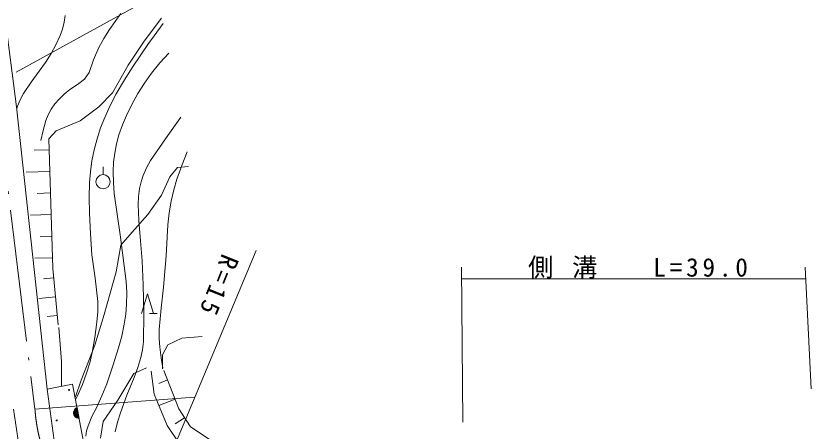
# Model space of a CAD drawing. Units: millimetres, scale not verified. Extents: x -625 to 700064, y -625 to 362743.
# Drawn here: x 228861 to 301124, y 264068 to 301844 of the extents above; entities that cross this region are included whole.
import ezdxf

# ---------------------------------------------------------------- set-up
doc = ezdxf.new("R2010")
doc.units = ezdxf.units.MM
doc.header["$LTSCALE"] = 1000
for name, pattern in [('DASHED', [7.5, 6, -1.5]), ('DASHED_SPACED', [12, 6, -6]), ('LONG_DASHED_DOTTED', [15.25, 12, -1.5, 0.25, -1.5])]:
    doc.linetypes.add(name, pattern=pattern)
doc.layers.add('S-SUV', color=7, linetype='Continuous', lineweight=13)
doc.styles.add('ＭＳ ゴシック', font='')
doc.styles.get('ＭＳ ゴシック').set_extended_font_data('MS Gothic')

msp = doc.modelspace()

# ---------------------------------------------------------------- linework, layer by layer
at = {"layer": 'S-SUV'}
for p, q in [((228888, 296717), (246073, 306203)), ((227866, 301821), (228911, 293558)), ((233337, 301866), (233255, 301267)), ((237369, 300593), (238391, 302058)), ((233096, 300650), (232878, 300046)), ((233255, 301267), (233096, 300650)), ((242238, 301150), (240848, 299234)), ((232878, 300046), (232504, 299223)), ((236851, 299791), (237369, 300593)), ((232504, 299223), (232074, 298422)), ((236387, 298965), (236851, 299791)), ((240848, 299234), (239506, 297282)), ((235919, 297851), (236387, 298965)), ((242746, 298457), (241949, 297562)), ((232074, 298422), (231560, 297603)), ((235505, 296708), (235919, 297851)), ((231560, 297603), (230990, 296807)), ((239506, 297282), (238719, 296040)), ((241949, 297562), (241192, 296620)), ((230990, 296807), (230251, 295813)), ((235094, 296089), (235320, 296375)), ((235320, 296375), (235505, 296708)), ((241192, 296620), (240550, 295717)), ((230251, 295813), (229559, 294782)), ((233763, 295133), (234455, 295593)), ((234455, 295593), (235094, 296089)), ((238719, 296040), (237983, 294767)), ((240550, 295717), (239950, 294770)), ((233251, 294725), (233763, 295133)), ((229256, 294221), (229008, 293634)), ((229559, 294782), (229256, 294221)), ((232404, 293833), (232782, 294275)), ((232782, 294275), (233251, 294725)), ((237983, 294767), (237431, 293702)), ((239950, 294770), (239400, 293793)), ((228911, 293558), (231700, 267887)), ((228967, 293522), (228927, 293409)), ((229008, 293634), (228967, 293522)), ((232077, 293359), (232404, 293833)), ((237431, 293702), (236934, 292610)), ((239400, 293793), (238902, 292788)), ((231594, 292324), (231808, 292855)), ((231808, 292855), (232077, 293359)), ((238902, 292788), (238536, 291922)), ((231331, 291422), (231594, 292324)), ((236934, 292610), (236558, 291651)), ((243847, 292617), (242443, 290663)), ((231123, 290493), (231331, 291422)), ((236558, 291651), (236235, 290661)), ((238536, 291922), (238227, 291035)), ((231862, 290647), (232209, 278855)), ((236235, 290661), (235973, 289663)), ((238227, 291035), (238004, 290204)), ((242443, 290663), (241091, 288678)), ((238004, 290204), (237839, 289359)), ((231891, 289664), (230517, 289624)), ((235973, 289663), (235770, 288652)), ((237839, 289359), (237737, 288526)), ((244439, 289476), (243936, 288247)), ((235770, 288652), (235632, 287671)), ((237737, 288526), (237694, 287688)), ((241091, 288678), (240738, 288024)), ((231948, 287699), (229795, 287636)), ((235632, 287671), (235555, 286685)), ((236781, 287413), (236781, 288108)), ((237694, 287688), (237715, 286690)), ((240738, 288024), (240436, 287334)), ((243936, 288247), (243491, 286999)), ((240436, 287334), (240238, 286737)), ((243491, 286999), (243205, 286011)), ((235555, 286685), (235522, 285317)), ((237715, 286690), (237797, 285685)), ((240238, 286737), (240099, 286127)), ((232006, 285733), (230796, 285698)), ((237797, 285685), (238369, 281703)), ((240099, 286127), (240009, 285417)), ((243205, 286011), (242974, 284997)), ((235522, 285317), (235549, 283936)), ((240009, 285417), (239978, 284687)), ((242974, 284997), (242794, 283922)), ((239978, 284687), (240029, 283218)), ((232064, 283768), (230184, 283713)), ((235549, 283936), (235627, 282026)), ((242794, 283922), (242673, 282839)), ((240029, 283218), (240141, 281746)), ((242673, 282839), (242510, 279999)), ((235627, 282026), (235766, 280115)), ((232122, 281803), (231076, 281772)), ((238369, 281703), (238884, 277686)), ((240141, 281746), (240320, 279574)), ((239322, 253285), (250689, 280492)), ((232180, 279837), (230574, 279790)), ((235766, 280115), (236073, 277987)), ((242510, 279999), (242286, 277155)), ((240320, 279574), (240441, 277388)), ((269354, 278970), (269488, 264892)), ((300598, 278970), (301124, 267920)), ((232209, 278855), (232694, 273722)), ((232289, 277999), (231376, 277913)), ((236073, 277987), (236318, 275859)), ((238884, 277686), (238930, 276657)), ((269364, 277910), (300649, 277910)), ((240441, 277388), (240483, 274799)), ((242286, 277155), (242047, 275238)), ((232451, 276288), (230937, 276145)), ((238930, 276657), (238914, 275630)), ((240266, 274763), (240815, 276559)), ((240815, 276559), (241364, 274763)), ((236318, 275859), (236293, 274924)), ((238914, 275630), (238840, 274718)), ((236293, 274924), (236207, 273977)), ((238840, 274718), (238705, 273801)), ((240483, 274799), (240466, 272190)), ((240990, 274763), (241710, 274763)), ((242047, 275238), (241869, 273318)), ((232613, 274577), (231710, 274492)), ((236207, 273977), (236028, 272593)), ((238705, 273801), (238474, 272715)), ((241869, 273318), (241872, 272504)), ((236028, 272593), (235789, 271214)), ((238474, 272715), (238183, 271640)), ((241872, 272504), (241935, 271690)), ((240466, 272190), (240370, 271472)), ((235789, 271214), (235570, 270274)), ((238183, 271640), (237676, 269995)), ((240370, 271472), (240214, 270756)), ((241935, 271690), (242063, 270739)), ((235570, 270274), (235290, 269342)), ((240214, 270756), (239935, 269841)), ((242063, 270739), (242221, 269788)), ((237676, 269995), (237111, 268367)), ((239935, 269841), (239596, 268939)), ((242298, 269595), (243676, 266106)), ((235290, 269342), (234906, 268308)), ((239596, 268939), (238952, 267341)), ((231700, 267887), (234014, 268328)), ((234014, 268328), (235016, 263097)), ((234906, 268308), (234465, 267292)), ((237111, 268367), (236670, 267273)), ((242643, 268722), (241850, 268409)), ((232345, 263208), (231700, 267887)), ((230593, 266053), (245097, 267152)), ((234376, 267102), (234286, 266912)), ((234465, 267292), (234376, 267102)), ((236670, 267273), (236171, 266195)), ((238952, 267341), (238368, 265733)), ((243332, 266978), (241856, 266395)), ((228654, 266077), (229099, 263043)), ((234103, 265832), (234141, 265952)), ((234141, 265952), (234231, 266068)), ((234265, 265357), (234151, 265951)), ((234201, 266024), (234338, 265310)), ((234231, 266068), (234315, 266145)), ((234409, 265272), (234254, 266080)), ((234308, 266131), (234477, 265247)), ((234315, 266145), (234421, 266204)), ((234543, 265234), (234365, 266167)), ((234421, 266204), (234609, 265222)), ((236171, 266195), (235765, 265388)), ((243676, 266106), (244717, 264447)), ((234088, 265710), (234103, 265832)), ((234117, 265558), (234088, 265710)), ((234112, 265824), (234182, 265458)), ((234176, 265449), (234117, 265558)), ((234256, 265352), (234176, 265449)), ((234382, 265277), (234256, 265352)), ((234489, 265239), (234382, 265277)), ((234609, 265222), (234489, 265239)), ((235765, 265388), (235417, 264563)), ((238368, 265733), (238098, 264878)), ((244197, 265276), (243331, 264734)), ((235417, 264563), (235289, 264090)), ((238098, 264878), (237885, 264001)), ((235289, 264090), (235219, 263601)), ((244717, 264447), (246518, 263265))]:
    msp.add_line(p, q, dxfattribs=at)
at = {"layer": 'S-SUV', "linetype": 'DASHED'}
for p, q in [((240505, 299545), (242104, 301648)), ((239075, 297357), (240505, 299545)), ((237645, 294833), (239075, 297357)), ((236383, 293571), (237645, 294833)), ((234700, 292309), (236383, 293571)), ((232513, 291383), (234700, 292309)), ((231862, 290647), (232513, 291383)), ((243534, 288055), (242861, 287213)), ((244544, 288139), (243534, 288055)), ((242861, 287213), (242104, 285530)), ((242104, 285530), (240842, 283764)), ((240842, 283764), (239412, 282165)), ((239412, 282165), (238402, 280987)), ((238402, 280987), (237981, 278547)), ((237981, 278547), (236888, 274677)), ((236888, 274677), (236046, 271900)), ((233017, 270386), (232765, 273499)), ((242676, 271932), (243938, 272521)), ((243938, 272521), (245789, 272689)), ((236046, 271900), (234784, 268703)), ((242171, 271006), (242676, 271932)), ((242171, 269744), (242171, 271006)), ((233017, 268198), (233017, 270386)), ((239563, 269324), (240741, 269828)), ((238132, 266884), (239563, 269324)), ((234784, 268703), (234279, 267189)), ((236786, 264949), (238132, 266884)), ((236534, 263434), (236786, 264949))]:
    msp.add_line(p, q, dxfattribs=at)
at = {"layer": 'S-SUV', "linetype": 'LONG_DASHED_DOTTED'}
msp.add_line((226533, 299301), (230593, 266053), dxfattribs=at)
at = {"layer": 'S-SUV', "linetype": 'DASHED_SPACED'}
for p, q in [((241426, 267428), (241145, 269510)), ((242607, 264587), (241426, 267428)), ((243676, 263012), (242607, 264587))]:
    msp.add_line(p, q, dxfattribs=at)
at = {"layer": 'S-SUV'}
for centre, radius in [((236781, 286758), 645), ((233693, 267818), 49.8), ((232566, 265038), 49.8)]:
    msp.add_circle(centre, radius, dxfattribs=at)
at = {"layer": 'S-SUV', "linetype": 'LONG_DASHED_DOTTED'}
msp.add_arc((245844, 267111), 15287, 183.96979, 244.74783, dxfattribs=at)

# ---------------------------------------------------------------- texts
at = {"layer": 'S-SUV', "insert": (247587, 280312), "char_height": 1686, "attachment_point": 7, "rotation": 248.2, "style": 'ＭＳ ゴシック'}
msp.add_mtext('\\T1.3;R=15', dxfattribs=at)
at = {"layer": 'S-SUV', "char_height": 1686, "attachment_point": 7, "style": 'ＭＳ ゴシック'}
for s, insert in [('\\T1.74;側溝', (275401, 277949)), ('\\T1.3;L=39.0', (286779, 278096))]:
    msp.add_mtext(s, dxfattribs=dict(at, insert=insert))

doc.saveas('drawing.dxf')
